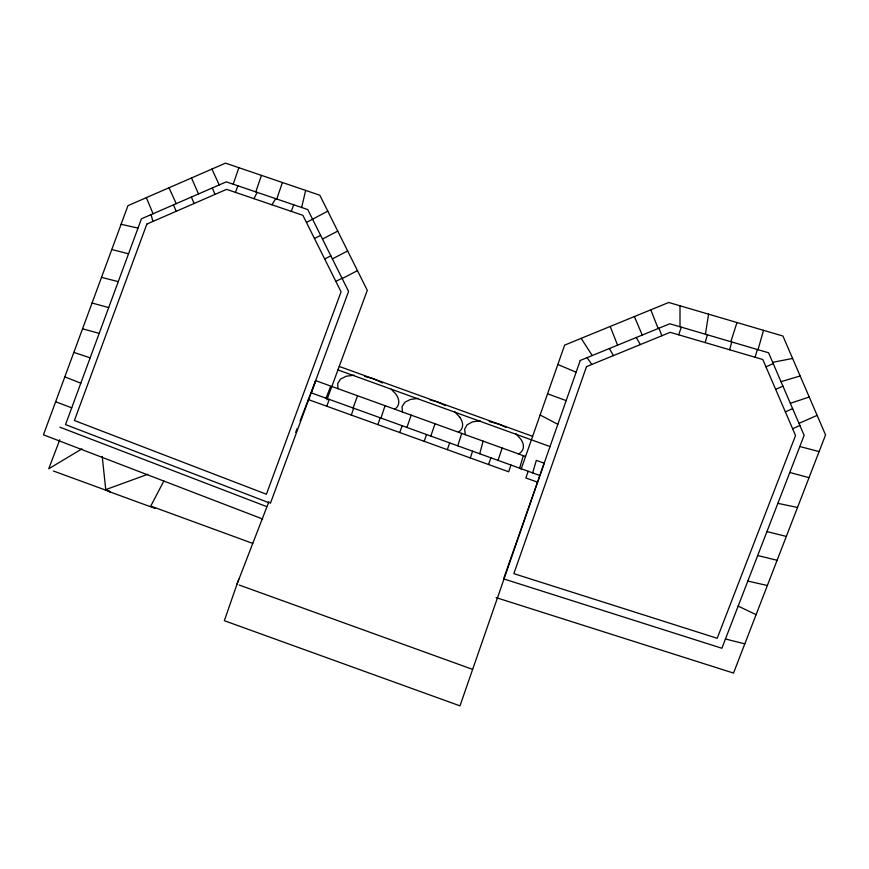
<?xml version="1.0" encoding="UTF-8"?>
<svg xmlns="http://www.w3.org/2000/svg" width="869" height="869" viewBox="0 0 869 869"><rect width="100%" height="100%" fill="white"/><g stroke="black" fill="none" stroke-linecap="round" stroke-linejoin="round"><path stroke-width="1.3" d="M705.422 334.239L708.572 314.176M301.641 207.485L305.649 190.409M479.731 453.759L483.121 441.137M705.204 342.592L707.388 334.815M729.591 349.762L731.785 341.973M755.128 357.257L757.323 349.479M758.04 349.696L763.514 330.307M519.64 468.185L523.301 455.66M532.664 472.888L536.325 460.364L544.19 463.21L459.983 705.856L224.343 620.705L238.747 579.188M457.757 445.819L461.721 433.403M730.84 341.702L736.988 322.518M380.991 418.076L385.043 405.693M678.7 334.815L681.285 327.146M498.013 460.364L502.195 448.035M233.218 184.206L238.866 167.684M255.79 191.886L261.439 175.364M276.766 199.023L282.414 182.501M406.931 427.45L411.156 415.132M430.818 436.086L435.043 423.768M326.016 398.219L330.763 386.086L315.664 380.633L311.395 392.929L539.921 475.506M326.831 406.257L329.221 399.371M351.304 415.067L353.683 408.213M377.863 424.637L380.231 417.804M399.762 432.534L402.119 425.712M424.181 441.333L426.538 434.533M447.318 449.664L449.664 442.897M470.281 457.941L472.617 451.185M488.563 464.524L490.887 457.789M510.994 465.056L508.669 471.769L308.343 399.588M528.189 471.27L525.864 477.972L537.596 482.197M521.085 469.217L564.644 345.123L668.739 302.477L782.936 336.021L825.55 434.924L733.523 673.084L496.101 597.611M353.107 408.006L357.528 395.753M291.3 211.373L293.711 204.791M235.434 192.375L237.878 185.792M270.422 503.292L348.578 291.387L307.745 209.559L226.277 181.849L141.441 218.814L65.533 424.604L269.162 502.803M326.918 399.805L367.294 290.322L319.835 195.232L225.527 163.144L127.971 205.649L43.45 434.815L262.688 519.021M59.787 439.747L48.751 468.76L81.936 448.893M236.998 584.24L268.901 501.663M295.677 432.349L297.144 428.569M300.066 421.009L315.664 380.633M163.861 481.002L150.761 506.084L252.77 543.407M253.911 198.653L257.213 192.375M271.932 204.791L275.69 198.653M306.431 222.421L327.787 211.167M322.464 239.051L337.737 231.111M332.371 258.897L347.643 250.956M342.19 278.58L357.474 270.639M324.669 258.962L330.861 255.877M335.858 281.371L342.049 278.297M314.448 238.486L320.639 235.401M765.969 366.87L773.236 363.611M775.669 389.377L782.936 386.118M785.37 411.884L792.626 408.626M792.626 428.743L799.893 425.484M798.98 423.366L817.132 415.382M147.773 474.3L105.757 489.616L102.216 456.486M790.345 403.314L809.213 397.014M781.014 381.676L800.153 375.973M772.682 362.33L792.604 358.452M480.09 420.748L472.41 421.899L467.055 424.843L464.622 429.286L465.36 434.717M418.326 398.393L410.472 399.425L404.867 402.26L402.075 406.594L402.412 411.971M354.204 375.202L346.296 376.212L340.615 379.014L337.726 383.316L337.932 388.671M777.864 503.347L797.514 507.474M121.095 224.289L138.019 228.091M747.829 581.079L767.36 585.51M757.703 555.53L777.114 560.277M766.947 531.6L786.326 536.423M725.452 638.987L744.809 643.875M111.797 249.512L128.547 253.781M101.521 277.363L118.271 281.632M799.828 446.525L819.119 451.576M789.802 472.464L809.039 477.668M489.269 421.53L498.958 424.159L505.823 427.298M364.752 376.418L373.312 378.754L382.577 382.957M430.057 399.914L437.389 401.912L445.46 405.584M92.06 303.02L108.701 307.583M82.544 328.819L99.185 333.37M73.854 352.401L90.17 357.822M339.225 366.436L532.632 436.325M337.932 369.933L550.034 446.568M331.839 386.466L525.56 456.475M239.268 585.054L472.638 669.38M547.557 393.809L566.164 400.609M53.357 470.976L110.363 491.843L105.757 489.616L110.2 491.854M110.037 491.941L155.03 508.398M55.638 401.782L71.725 407.822M59.928 427.2L266.664 506.594M64.817 376.885L80.817 383.175M557.844 364.502L576.125 372.214M738.161 606.106L756.095 614.665M540.116 415.002L557.844 424.311M391.278 389.247L395.884 394.135A33.261 16.142 19.9 0 1 394.7 409.19M454.368 411.406L459.82 417.261M515.73 433.631L520.987 439.453A31.925 15.49 19.9 0 1 518.565 453.944M587.075 357.67L591.832 364.448M581.176 338.356L592.245 355.551M636.304 337.498L640.301 344.58M609.408 348.512L613.416 355.606M211.927 169.075L219.238 184.912M169.01 187.769L176.222 203.661M191.495 177.982L198.512 193.939M634.37 316.555L642.245 335.065M212.286 187.943L215.001 194.406M191.386 197.046L194.091 203.52M173.474 204.856L176.179 211.319M146.34 197.654L153.074 213.741M658.93 328.221L661.885 335.738M650.794 309.831L658.159 328.547M610.212 326.451L617.577 345.167M151.076 214.61L152.922 221.454M680.003 305.779L680.003 326.766M459.82 417.261A32.946 15.99 19.9 0 1 458.365 432.186M580.253 360.461L503.596 578.873L721.867 648.252L804.14 435.347L768.565 352.781L669.803 323.768L580.253 360.461M586.521 366.62L513.851 573.649L717.197 638.291L795.548 435.521L762.797 359.516L670.227 332.327L586.521 366.62M146.85 224.093L74.408 420.509L266.403 494.233L341.061 291.81L302.89 215.316L226.581 189.355L146.85 224.093"/></g></svg>
